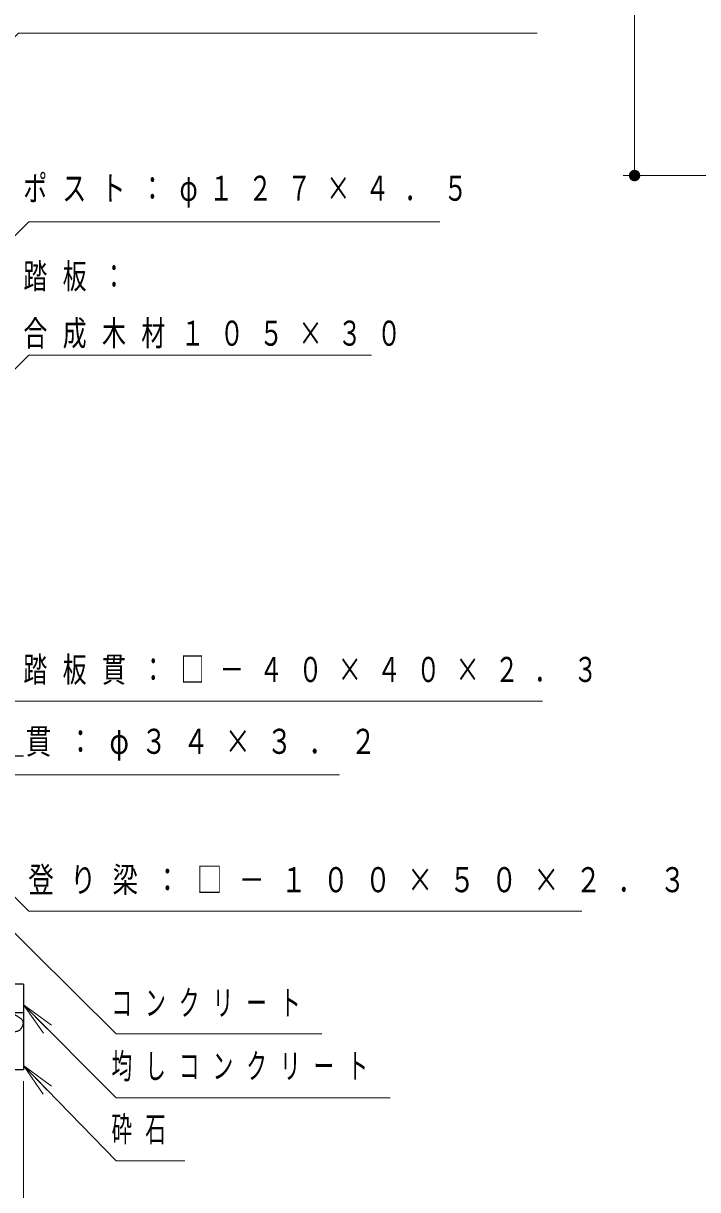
# Model space of a CAD drawing. Units: millimetres on the paper. Extents: x -365 to 0, y -12 to 257.
# Drawn here: x -138 to -79, y 54.3 to 156.5 of the extents above; entities that cross this region are included whole.
import ezdxf

# ---------------------------------------------------------------- set-up
doc = ezdxf.new("R2010")
doc.units = ezdxf.units.MM
doc.layers.add('LY_1', color=7, linetype='Continuous', lineweight=25)
doc.styles.add('ＭＳ ゴシック', font='')
doc.styles.get('ＭＳ ゴシック').set_extended_font_data('MS Gothic')

# ---------------------------------------------------------------- blocks, each defined once
blk = doc.blocks.new('filled_dot')
at = {"color": 0, "linetype": 'Continuous', "lineweight": -2, "const_width": 1.25}
blk.add_lwpolyline([(-0.625, 0, 1), (0.625, 0, 1)], format="xyb", close=True, dxfattribs=at)

msp = doc.modelspace()

# ---------------------------------------------------------------- linework, layer by layer
at = {"layer": 'LY_1', "lineweight": 13}
for p, q in [((-84.498, 143.181), (-84.498, 179.231)), ((-56.339, 143.181), (-85.498, 143.181)), ((-136.265, 68.05), (-138.035, 70.523)), ((-138.035, 70.523), (-135.559, 68.757)), ((-138.035, 70.523), (-135.912, 68.403)), ((-136.295, 62.704), (-138.035, 65.199)), ((-138.035, 65.199), (-135.58, 63.403)), ((-138.035, 65.199), (-135.938, 63.054)), ((-138.035, 63.829), (-138.035, 47.584))]:
    msp.add_line(p, q, dxfattribs=at)
at = {"layer": 'LY_1'}
for p, q in [((-143.61, 92.329), (-138.035, 92.329)), ((-138.035, 72.329), (-178.035, 72.329)), ((-138.035, 72.329), (-138.035, 64.829)), ((-138.035, 69.829), (-178.035, 69.829)), ((-138.035, 64.829), (-178.035, 64.829))]:
    msp.add_line(p, q, dxfattribs=at)
at = {"layer": 'LY_1', "lineweight": 13}
for points in [[(-146.785, 147.329), (-138.45, 155.664), (-93.027, 155.664)], [(-144.983, 131.686), (-137.55, 139.12), (-101.55, 139.12)], [(-152.66, 112.329), (-137.55, 127.439), (-107.55, 127.439)], [(-156.066, 108.629), (-144.579, 97.133), (-92.55, 97.133)], [(-158.935, 104.829), (-144.797, 90.662), (-110.329, 90.662)], [(-161.202, 102.394), (-137.55, 78.72), (-89.107, 78.72)], [(-140.928, 78.896), (-129.893, 67.99), (-111.893, 67.99)], [(-138.035, 70.523), (-129.893, 62.392), (-105.893, 62.392)], [(-138.035, 65.199), (-129.893, 56.871), (-123.893, 56.871)]]:
    msp.add_lwpolyline(points, dxfattribs=at)
at = {"layer": 'LY_1'}
msp.add_open_spline([(-139.157, 69.799), (-139.112, 69.785), (-139.067, 69.771), (-139.023, 69.754), (-138.978, 69.738), (-138.935, 69.719), (-138.892, 69.7), (-138.849, 69.68), (-138.806, 69.659), (-138.765, 69.637), (-138.723, 69.615), (-138.681, 69.591), (-138.64, 69.568), (-138.6, 69.544), (-138.559, 69.52), (-138.519, 69.495), (-138.478, 69.47), (-138.438, 69.446), (-138.399, 69.419), (-138.359, 69.393), (-138.32, 69.366), (-138.283, 69.336), (-138.247, 69.307), (-138.21, 69.276), (-138.178, 69.242), (-138.146, 69.207), (-138.115, 69.17), (-138.092, 69.129), (-138.07, 69.088), (-138.052, 69.042), (-138.043, 68.997), (-138.034, 68.951), (-138.034, 68.902), (-138.038, 68.856), (-138.043, 68.809), (-138.055, 68.762), (-138.069, 68.717), (-138.084, 68.673), (-138.104, 68.629), (-138.126, 68.587), (-138.149, 68.546), (-138.175, 68.506), (-138.204, 68.469), (-138.233, 68.432), (-138.265, 68.396), (-138.3, 68.365), (-138.336, 68.334), (-138.375, 68.306), (-138.416, 68.283), (-138.457, 68.26), (-138.501, 68.242), (-138.546, 68.228), (-138.591, 68.214), (-138.638, 68.204), (-138.685, 68.197), (-138.731, 68.19), (-138.779, 68.186), (-138.826, 68.184), (-138.873, 68.181), (-138.92, 68.181), (-138.968, 68.181), (-139.015, 68.181), (-139.062, 68.183), (-139.11, 68.184), (-139.157, 68.185), (-139.204, 68.186), (-139.251, 68.189), (-139.299, 68.192), (-139.346, 68.195), (-139.393, 68.201), (-139.44, 68.207), (-139.487, 68.215), (-139.532, 68.227), (-139.578, 68.239), (-139.624, 68.253), (-139.666, 68.274), (-139.708, 68.295), (-139.749, 68.32), (-139.785, 68.35), (-139.821, 68.38), (-139.853, 68.416), (-139.881, 68.454), (-139.909, 68.492), (-139.933, 68.534), (-139.953, 68.576), (-139.972, 68.619), (-139.988, 68.664), (-140.001, 68.71), (-140.013, 68.755), (-140.021, 68.803), (-140.025, 68.849), (-140.029, 68.896), (-140.03, 68.944), (-140.025, 68.991), (-140.021, 69.038), (-140.012, 69.085), (-140, 69.13), (-139.987, 69.176), (-139.97, 69.221), (-139.949, 69.263), (-139.929, 69.305), (-139.904, 69.347), (-139.877, 69.385), (-139.85, 69.423), (-139.818, 69.459), (-139.785, 69.493), (-139.752, 69.526), (-139.715, 69.557), (-139.677, 69.585), (-139.64, 69.613), (-139.599, 69.638), (-139.558, 69.661), (-139.517, 69.684), (-139.474, 69.704), (-139.43, 69.722), (-139.386, 69.74), (-139.341, 69.755), (-139.296, 69.768), (-139.25, 69.781), (-139.204, 69.79), (-139.157, 69.799)], degree=3, knots=[0, 0, 0, 0, 1, 1, 1, 2, 2, 2, 3, 3, 3, 4, 4, 4, 5, 5, 5, 6, 6, 6, 7, 7, 7, 8, 8, 8, 9, 9, 9, 10, 10, 10, 11, 11, 11, 12, 12, 12, 13, 13, 13, 14, 14, 14, 15, 15, 15, 16, 16, 16, 17, 17, 17, 18, 18, 18, 19, 19, 19, 20, 20, 20, 21, 21, 21, 22, 22, 22, 23, 23, 23, 24, 24, 24, 25, 25, 25, 26, 26, 26, 27, 27, 27, 28, 28, 28, 29, 29, 29, 30, 30, 30, 31, 31, 31, 32, 32, 32, 33, 33, 33, 34, 34, 34, 35, 35, 35, 36, 36, 36, 37, 37, 37, 38, 38, 38, 39, 39, 39, 40, 40, 40, 40], dxfattribs=at)

# ---------------------------------------------------------------- block references
at = {"layer": 'LY_1', "lineweight": 13, "xscale": 0.4, "yscale": 0.4, "rotation": 90}
msp.add_blockref('filled_dot', (-84.498, 143.181), dxfattribs=at)

# ---------------------------------------------------------------- texts
at = {"layer": 'LY_1', "char_height": 2.199, "attachment_point": 4, "style": 'ＭＳ ゴシック'}
for s, insert in [('\\T1.63;\\W0.7;ポスト：φ１２７×４．５', (-138.044, 141.77)), ('\\T1.64;\\W0.7;踏板：', (-138.033, 134.239)), ('\\T1.64;\\W0.7;合成木材１０５×３０', (-138.033, 129.239)), ('\\T1.64;\\W0.7;踏板貫：□－４０×４０×２．３', (-138.037, 99.783)), ('\\T1.63;\\W0.75;貫：φ３４×３．２', (-137.824, 93.312)), ('\\T1.64;\\W0.75;登り梁：□－１００×５０×２．３', (-137.61, 81.37)), ('\\T1.64;\\W0.6;コンクリート', (-130.31, 70.64)), ('\\T1.64;\\W0.6;均しコンクリート', (-130.31, 65.042)), ('\\T1.64;\\W0.6;砕石', (-130.31, 59.521))]:
    msp.add_mtext(s, dxfattribs=dict(at, insert=insert))

doc.saveas('drawing.dxf')
